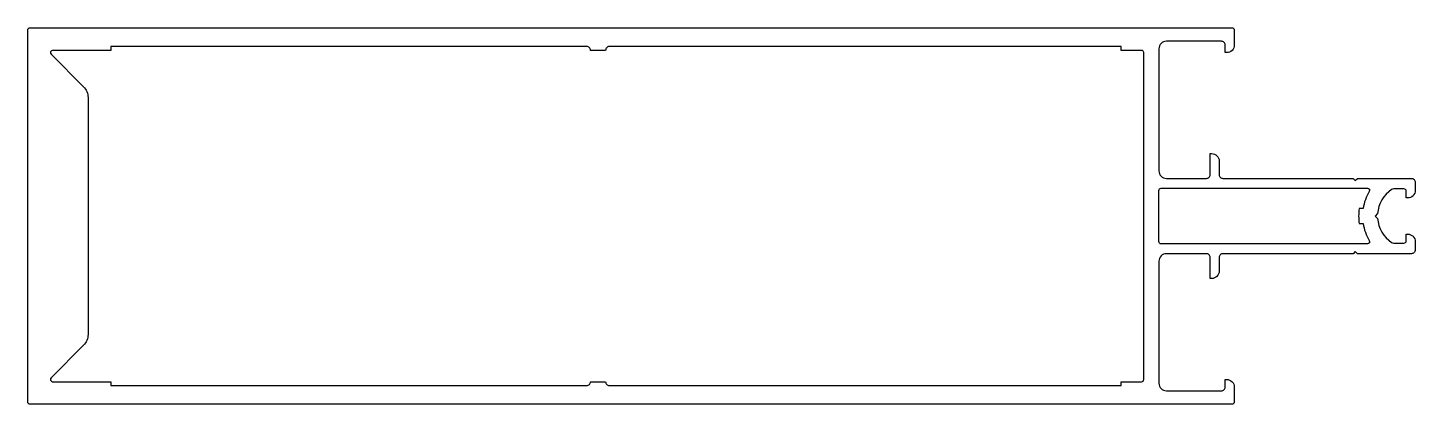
# Model space of a CAD drawing. Extents: x 578 to 762, y -209 to -159.
import ezdxf

# ---------------------------------------------------------------- set-up
doc = ezdxf.new("R2010")
doc.units = 0
doc.header["$LTSCALE"] = 15
doc.layers.get('0').update_dxf_attribs({"linetype": 'CONTINUOUS'})

msp = doc.modelspace()

# ---------------------------------------------------------------- linework, layer by layer
for points in [[(737.64, -158.91, -0.414214), (737.94, -159.21), (737.94, -161.21, -0.414214), (736.94, -162.21), (736.74, -162.21), (736.74, -161.21, 0.414214), (736.24, -160.71), (728.94, -160.71, 0.414214), (727.94, -161.71), (727.94, -177.91, 0.414214), (728.94, -178.91), (734.24, -178.91, 0.414214), (734.74, -178.41), (734.74, -175.61), (734.94, -175.61, -0.414214), (735.94, -176.61), (735.94, -178.41, 0.414214), (736.44, -178.91), (753.69, -178.91), (753.99, -179.21), (754.29, -178.91), (761.44, -178.91, -0.414214), (761.94, -179.41), (761.94, -180.51, -0.414214), (760.94, -181.51), (760.74, -181.51), (760.74, -180.61, 0.414214), (760.44, -180.31), (759.09, -180.31, 0.149524), (758.81, -180.39, 0.229816), (756.95, -183.59), (756.64, -183.91), (756.95, -184.22, 0.229816), (758.81, -187.42, 0.149524), (759.09, -187.51), (760.44, -187.51, 0.414214), (760.74, -187.21), (760.74, -186.31), (760.94, -186.31, -0.414214), (761.94, -187.31), (761.94, -188.41, -0.414214), (761.44, -188.91), (754.29, -188.91), (753.99, -188.61), (753.69, -188.91), (736.44, -188.91), (736.44, -188.91, 0.414214), (735.94, -189.41), (735.94, -191.21, -0.414214), (734.94, -192.21), (734.74, -192.21), (734.74, -189.41, 0.414214), (734.24, -188.91), (728.94, -188.91, 0.414214), (727.94, -189.91), (727.94, -206.11, 0.414214), (728.94, -207.11), (736.24, -207.11, 0.414214), (736.74, -206.61), (736.74, -205.61), (736.94, -205.61, -0.414214), (737.94, -206.61), (737.94, -208.61, -0.414214), (737.64, -208.91), (578.24, -208.91, -0.414214), (577.94, -208.61), (577.94, -159.21, -0.414214), (578.24, -158.91)], [(588.94, -161.41), (588.94, -161.91), (581.24, -161.91, 0.668179), (581.03, -162.42), (585.35, -166.74, -0.198912), (585.94, -168.16), (585.94, -199.65, -0.198912), (585.35, -201.07), (581.03, -205.39, 0.668179), (581.24, -205.91), (588.94, -205.91), (588.94, -206.41), (652.07, -206.41, 0.414214), (652.57, -205.91), (654.57, -205.91, 0.414214), (655.07, -206.41), (722.94, -206.41), (722.94, -205.91), (725.64, -205.91, 0.414214), (725.94, -205.61), (725.94, -162.21, 0.414214), (725.64, -161.91), (722.94, -161.91), (722.94, -161.41), (655.07, -161.41, 0.414214), (654.57, -161.91), (652.57, -161.91, 0.414214), (652.07, -161.41)], [(754.51, -184.91), (755.02, -184.91, 0.096739), (755.85, -187.15, -0.585079), (755.59, -187.61), (728.24, -187.61, -0.414214), (727.94, -187.31), (727.94, -180.51, -0.414214), (728.24, -180.21), (755.59, -180.21, -0.585079), (755.85, -180.66, 0.096739), (755.02, -182.91), (754.51, -182.91, 0.074597)]]:
    msp.add_lwpolyline(points, format="xyb", close=True)

doc.saveas('drawing.dxf')
